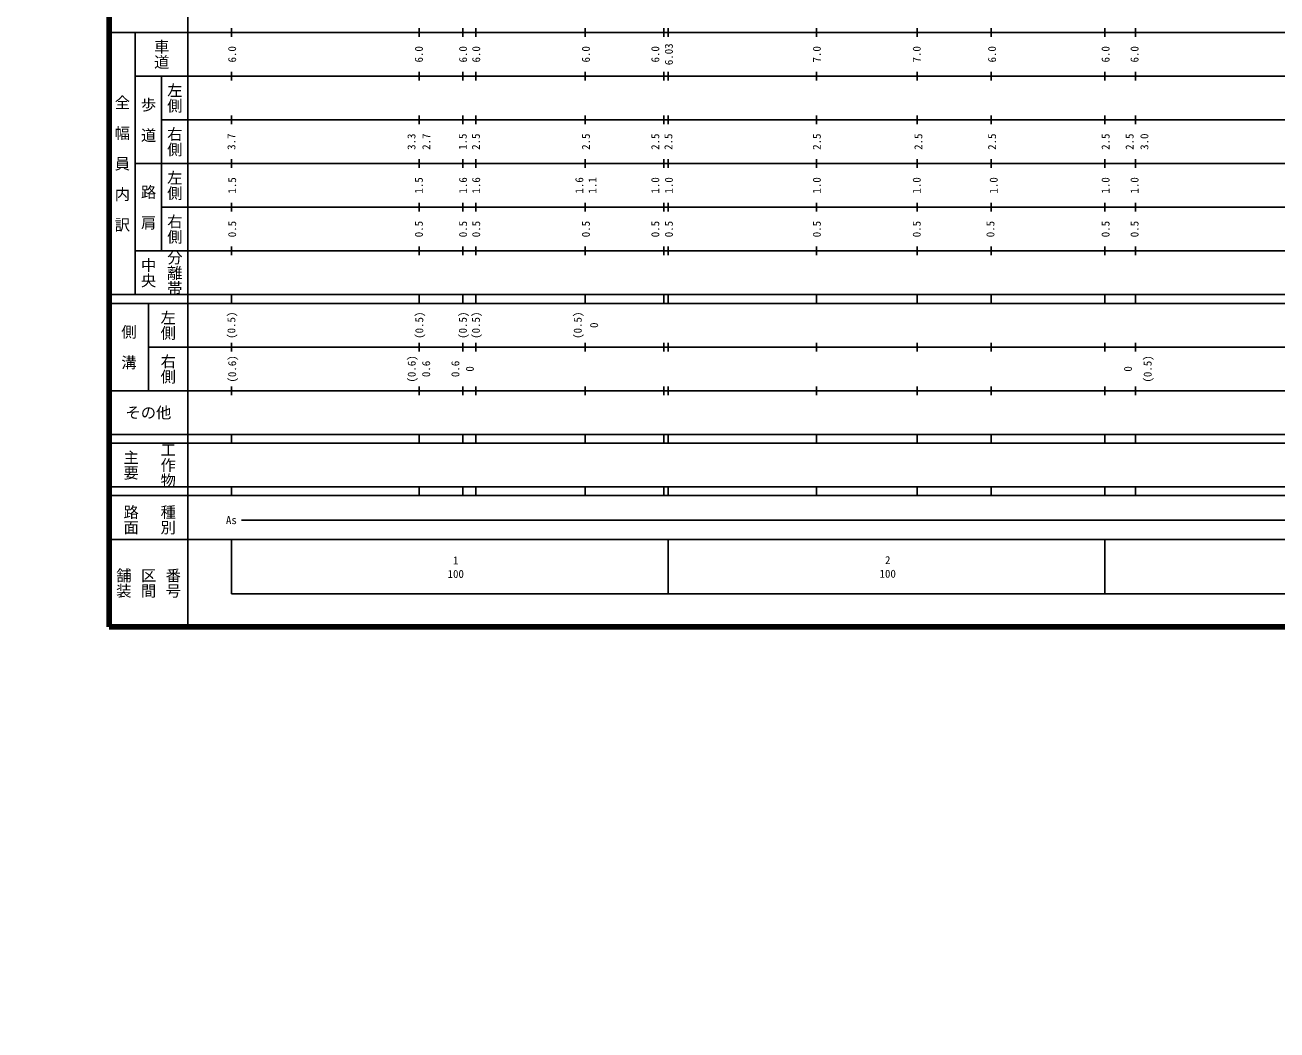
# Model space of a CAD drawing. Units: millimetres on the paper, enlarged 1000 times. Extents: x -29236235 to 28563309, y -57510443 to 380000.
# Drawn here: x 20752 to 307422, y -72269 to 157691 of the extents above; entities that cross this region are included whole.
import ezdxf
from ezdxf.enums import TextEntityAlignment as Align

# ---------------------------------------------------------------- set-up
doc = ezdxf.new("R2010")
doc.units = ezdxf.units.MM
doc.header["$LTSCALE"] = 1000
for name, color, linetype, lineweight in [('M-BMK-SRVR', 3, 'Continuous', 13), ('M-TTL', 2, 'Continuous', 140), ('M-TTL-BAND', 7, 'Continuous', 25)]:
    doc.layers.add(name, color=color, linetype=linetype, lineweight=lineweight)
doc.styles.add('@ＭＳ ゴシック', font='')
doc.styles.add('ＭＳ ゴシック', font='')
doc.styles.get('@ＭＳ ゴシック').set_extended_font_data('@MS Gothic')
doc.styles.get('ＭＳ ゴシック').set_extended_font_data('MS Gothic')

msp = doc.modelspace()

# ---------------------------------------------------------------- linework, layer by layer
at = {"layer": 'M-BMK-SRVR'}
msp.add_arc((-336463, -28610671), 28899772, 89.20251, 89.20251, dxfattribs=at)
at = {"layer": 'M-TTL'}
for p, q in [((40000, 380000), (40000, 20000)), ((40000, 20000), (680000, 20000))]:
    msp.add_line(p, q, dxfattribs=at)
at = {"layer": 'M-TTL-BAND'}
for p, q in [((58000, 370000), (58000, 20000)), ((40000, 156000), (579000, 156000)), ((46000, 96000), (46000, 156000)), ((68000, 155000), (68000, 157000)), ((111000, 157000), (111000, 155000)), ((121000, 157000), (121000, 155000)), ((124000, 157000), (124000, 155000)), ((149000, 157000), (149000, 155000)), ((167000, 157000), (167000, 155000)), ((168000, 155000), (168000, 157000)), ((202000, 157000), (202000, 155000)), ((225000, 157000), (225000, 155000)), ((242000, 157000), (242000, 155000)), ((268000, 155000), (268000, 157000)), ((275000, 157000), (275000, 155000)), ((68000, 145000), (68000, 147000)), ((111000, 147000), (111000, 145000)), ((121000, 147000), (121000, 145000)), ((124000, 147000), (124000, 145000)), ((149000, 147000), (149000, 145000)), ((167000, 147000), (167000, 145000)), ((168000, 145000), (168000, 147000)), ((202000, 147000), (202000, 145000)), ((225000, 147000), (225000, 145000)), ((242000, 147000), (242000, 145000)), ((268000, 145000), (268000, 147000)), ((275000, 147000), (275000, 145000)), ((46000, 146000), (579000, 146000)), ((52000, 146000), (52000, 106000)), ((52000, 136000), (579000, 136000)), ((68000, 135000), (68000, 137000)), ((111000, 137000), (111000, 135000)), ((121000, 137000), (121000, 135000)), ((124000, 137000), (124000, 135000)), ((149000, 137000), (149000, 135000)), ((167000, 137000), (167000, 135000)), ((168000, 135000), (168000, 137000)), ((202000, 137000), (202000, 135000)), ((225000, 137000), (225000, 135000)), ((242000, 137000), (242000, 135000)), ((268000, 135000), (268000, 137000)), ((275000, 137000), (275000, 135000)), ((68000, 125000), (68000, 127000)), ((111000, 127000), (111000, 125000)), ((121000, 127000), (121000, 125000)), ((124000, 127000), (124000, 125000)), ((149000, 127000), (149000, 125000)), ((167000, 127000), (167000, 125000)), ((168000, 125000), (168000, 127000)), ((202000, 127000), (202000, 125000)), ((225000, 127000), (225000, 125000)), ((242000, 127000), (242000, 125000)), ((268000, 125000), (268000, 127000)), ((275000, 127000), (275000, 125000)), ((46000, 126000), (579000, 126000)), ((52000, 116000), (579000, 116000)), ((68000, 115000), (68000, 117000)), ((111000, 117000), (111000, 115000)), ((121000, 117000), (121000, 115000)), ((124000, 117000), (124000, 115000)), ((149000, 117000), (149000, 115000)), ((167000, 117000), (167000, 115000)), ((168000, 115000), (168000, 117000)), ((202000, 117000), (202000, 115000)), ((225000, 117000), (225000, 115000)), ((242000, 117000), (242000, 115000)), ((268000, 115000), (268000, 117000)), ((275000, 117000), (275000, 115000)), ((68000, 105000), (68000, 107000)), ((111000, 107000), (111000, 105000)), ((121000, 107000), (121000, 105000)), ((124000, 107000), (124000, 105000)), ((149000, 107000), (149000, 105000)), ((167000, 107000), (167000, 105000)), ((168000, 105000), (168000, 107000)), ((202000, 107000), (202000, 105000)), ((225000, 107000), (225000, 105000)), ((242000, 107000), (242000, 105000)), ((268000, 105000), (268000, 107000)), ((275000, 107000), (275000, 105000)), ((46000, 106000), (579000, 106000)), ((40000, 96000), (579000, 96000)), ((68000, 94000), (68000, 96000)), ((111000, 96000), (111000, 94000)), ((121000, 96000), (121000, 94000)), ((124000, 96000), (124000, 94000)), ((149000, 96000), (149000, 94000)), ((167000, 96000), (167000, 94000)), ((168000, 94000), (168000, 96000)), ((202000, 96000), (202000, 94000)), ((225000, 96000), (225000, 94000)), ((242000, 96000), (242000, 94000)), ((268000, 94000), (268000, 96000)), ((275000, 96000), (275000, 94000)), ((40000, 94000), (579000, 94000)), ((49000, 94000), (49000, 74000)), ((49000, 84000), (579000, 84000)), ((68000, 83000), (68000, 85000)), ((111000, 85000), (111000, 83000)), ((121000, 85000), (121000, 83000)), ((124000, 85000), (124000, 83000)), ((149000, 85000), (149000, 83000)), ((167000, 85000), (167000, 83000)), ((168000, 83000), (168000, 85000)), ((202000, 85000), (202000, 83000)), ((225000, 85000), (225000, 83000)), ((242000, 85000), (242000, 83000)), ((268000, 83000), (268000, 85000)), ((275000, 85000), (275000, 83000)), ((68000, 73000), (68000, 75000)), ((111000, 75000), (111000, 73000)), ((121000, 75000), (121000, 73000)), ((124000, 75000), (124000, 73000)), ((149000, 75000), (149000, 73000)), ((167000, 75000), (167000, 73000)), ((168000, 73000), (168000, 75000)), ((202000, 75000), (202000, 73000)), ((225000, 75000), (225000, 73000)), ((242000, 75000), (242000, 73000)), ((268000, 73000), (268000, 75000)), ((275000, 75000), (275000, 73000)), ((40000, 74000), (579000, 74000)), ((40000, 64000), (579000, 64000)), ((68000, 62000), (68000, 64000)), ((111000, 64000), (111000, 62000)), ((121000, 64000), (121000, 62000)), ((124000, 64000), (124000, 62000)), ((149000, 64000), (149000, 62000)), ((167000, 64000), (167000, 62000)), ((168000, 62000), (168000, 64000)), ((202000, 64000), (202000, 62000)), ((225000, 64000), (225000, 62000)), ((242000, 64000), (242000, 62000)), ((268000, 62000), (268000, 64000)), ((275000, 64000), (275000, 62000)), ((40000, 62000), (579000, 62000)), ((40000, 52000), (579000, 52000)), ((68000, 50000), (68000, 52000)), ((111000, 52000), (111000, 50000)), ((121000, 52000), (121000, 50000)), ((124000, 52000), (124000, 50000)), ((149000, 52000), (149000, 50000)), ((167000, 52000), (167000, 50000)), ((168000, 50000), (168000, 52000)), ((202000, 52000), (202000, 50000)), ((225000, 52000), (225000, 50000)), ((242000, 52000), (242000, 50000)), ((268000, 50000), (268000, 52000)), ((275000, 52000), (275000, 50000)), ((40000, 50000), (579000, 50000)), ((70323, 44406), (557427, 44406)), ((40000, 40000), (579000, 40000)), ((68000, 40000), (68000, 27500)), ((168000, 40000), (168000, 27500)), ((268000, 40000), (268000, 27500)), ((68000, 27500), (579000, 27500))]:
    msp.add_line(p, q, dxfattribs=at)

# ---------------------------------------------------------------- texts
for s, height, rotation, style, p in [('車道', 2566, 270, '@ＭＳ ゴシック', (52000, 151000)), ('6.0', 1833, 90, 'ＭＳ ゴシック', (68169, 151000)), ('6.0', 1833, 90, 'ＭＳ ゴシック', (110921, 151000)), ('6.0', 1833, 90, 'ＭＳ ゴシック', (121046, 151000)), ('6.0', 1833, 90, 'ＭＳ ゴシック', (124046, 151000)), ('6.0', 1833, 90, 'ＭＳ ゴシック', (149172, 151000)), ('6.0', 1833, 90, 'ＭＳ ゴシック', (165058, 151000)), ('6.03', 1833, 90, 'ＭＳ ゴシック', (168169, 151000)), ('7.0', 1833, 90, 'ＭＳ ゴシック', (202049, 151000)), ('7.0', 1833, 90, 'ＭＳ ゴシック', (224925, 151000)), ('6.0', 1833, 90, 'ＭＳ ゴシック', (242176, 151000)), ('6.0', 1833, 90, 'ＭＳ ゴシック', (268169, 151000)), ('6.0', 1833, 90, 'ＭＳ ゴシック', (274802, 151000)), ('左側', 2566, 270, '@ＭＳ ゴシック', (55000, 141000)), ('全\u3000幅\u3000員\u3000内\u3000訳', 2566, 270, '@ＭＳ ゴシック', (43000, 126000)), ('歩\u3000道', 2566, 270, '@ＭＳ ゴシック', (49000, 136000)), ('右側', 2566, 270, '@ＭＳ ゴシック', (55000, 131000)), ('3.7', 1833, 90, 'ＭＳ ゴシック', (68000, 131000)), ('3.3', 1833, 90, 'ＭＳ ゴシック', (109228, 131000)), ('2.7', 1833, 90, 'ＭＳ ゴシック', (112631, 131000)), ('1.5', 1833, 90, 'ＭＳ ゴシック', (120980, 131000)), ('2.5', 1833, 90, 'ＭＳ ゴシック', (123980, 131000)), ('2.5', 1833, 90, 'ＭＳ ゴシック', (149172, 131000)), ('2.5', 1833, 90, 'ＭＳ ゴシック', (165058, 131000)), ('2.5', 1833, 90, 'ＭＳ ゴシック', (168059, 131000)), ('2.5', 1833, 90, 'ＭＳ ゴシック', (202049, 131000)), ('2.5', 1833, 90, 'ＭＳ ゴシック', (225300, 131000)), ('2.5', 1833, 90, 'ＭＳ ゴシック', (242176, 131000)), ('2.5', 1833, 90, 'ＭＳ ゴシック', (268176, 131000)), ('2.5', 1833, 90, 'ＭＳ ゴシック', (273677, 131000)), ('3.0', 1833, 90, 'ＭＳ ゴシック', (277052, 131000)), ('左側', 2566, 270, '@ＭＳ ゴシック', (55000, 121000)), ('路\u3000肩', 2566, 270, '@ＭＳ ゴシック', (49000, 116000)), ('1.5', 1833, 90, 'ＭＳ ゴシック', (68169, 121000)), ('1.5', 1833, 90, 'ＭＳ ゴシック', (110921, 121000)), ('1.6', 1833, 90, 'ＭＳ ゴシック', (121046, 121000)), ('1.6', 1833, 90, 'ＭＳ ゴシック', (124046, 121000)), ('1.6', 1833, 90, 'ＭＳ ゴシック', (147672, 121000)), ('1.1', 1833, 90, 'ＭＳ ゴシック', (150672, 121000)), ('1.0', 1833, 90, 'ＭＳ ゴシック', (165058, 121000)), ('1.0', 1833, 90, 'ＭＳ ゴシック', (168169, 121000)), ('1.0', 1833, 90, 'ＭＳ ゴシック', (202049, 121000)), ('1.0', 1833, 90, 'ＭＳ ゴシック', (224925, 121000)), ('1.0', 1833, 90, 'ＭＳ ゴシック', (242551, 121000)), ('1.0', 1833, 90, 'ＭＳ ゴシック', (268169, 121000)), ('1.0', 1833, 90, 'ＭＳ ゴシック', (274802, 121000)), ('右側', 2566, 270, '@ＭＳ ゴシック', (55000, 111000)), ('0.5', 1833, 90, 'ＭＳ ゴシック', (68169, 111000)), ('0.5', 1833, 90, 'ＭＳ ゴシック', (110921, 111000)), ('0.5', 1833, 90, 'ＭＳ ゴシック', (121046, 111000)), ('0.5', 1833, 90, 'ＭＳ ゴシック', (124046, 111000)), ('0.5', 1833, 90, 'ＭＳ ゴシック', (149172, 111000)), ('0.5', 1833, 90, 'ＭＳ ゴシック', (165058, 111000)), ('0.5', 1833, 90, 'ＭＳ ゴシック', (168169, 111000)), ('0.5', 1833, 90, 'ＭＳ ゴシック', (202049, 111000)), ('0.5', 1833, 90, 'ＭＳ ゴシック', (224925, 111000)), ('0.5', 1833, 90, 'ＭＳ ゴシック', (241801, 111000)), ('0.5', 1833, 90, 'ＭＳ ゴシック', (268169, 111000)), ('0.5', 1833, 90, 'ＭＳ ゴシック', (274802, 111000)), ('中央', 2566, 270, '@ＭＳ ゴシック', (49000, 101000)), ('分離帯', 2566, 270, '@ＭＳ ゴシック', (55000, 101000)), ('左側', 2566, 270, '@ＭＳ ゴシック', (53500, 89000)), ('(0.5)', 1833, 90, 'ＭＳ ゴシック', (68000, 89000)), ('(0.5)', 1833, 90, 'ＭＳ ゴシック', (111019, 89000)), ('(0.5)', 1833, 90, 'ＭＳ ゴシック', (120996, 89000)), ('(0.5)', 1833, 90, 'ＭＳ ゴシック', (123996, 89000)), ('(0.5)', 1833, 90, 'ＭＳ ゴシック', (147297, 89000)), ('側\u3000溝', 2566, 270, '@ＭＳ ゴシック', (44500, 84000)), ('0', 1833, 90, 'ＭＳ ゴシック', (151047, 89000)), ('右側', 2566, 270, '@ＭＳ ゴシック', (53500, 79000)), ('(0.6)', 1833, 90, 'ＭＳ ゴシック', (68169, 79000)), ('(0.6)', 1833, 90, 'ＭＳ ゴシック', (109278, 79000)), ('0.6', 1833, 90, 'ＭＳ ゴシック', (112590, 79000)), ('0.6', 1833, 90, 'ＭＳ ゴシック', (119278, 79000)), ('(0.5)', 1833, 90, 'ＭＳ ゴシック', (277802, 79000)), ('0', 1833, 90, 'ＭＳ ゴシック', (122590, 79000)), ('0', 1833, 90, 'ＭＳ ゴシック', (273302, 79000)), ('主要', 2566, 270, '@ＭＳ ゴシック', (45000, 57000)), ('工作物', 2566, 270, '@ＭＳ ゴシック', (53500, 57000)), ('路面', 2566, 270, '@ＭＳ ゴシック', (45000, 44500)), ('種別', 2566, 270, '@ＭＳ ゴシック', (53500, 44500)), ('舗装', 2566, 270, '@ＭＳ ゴシック', (43333, 30000)), ('区間', 2566, 270, '@ＭＳ ゴシック', (49000, 30000)), ('番号', 2566, 270, '@ＭＳ ゴシック', (54667, 30000))]:
    msp.add_text(s, height=height, rotation=rotation, dxfattribs=dict(at, style=style)).set_placement(p, align=Align.MIDDLE_CENTER)
at = {"layer": 'M-TTL-BAND', "style": 'ＭＳ ゴシック'}
for s, height, p in [('その他', 2566, (49000, 69000)), ('As', 1833, (68000, 44406)), ('1', 1833, (119373, 35188)), ('2', 1833, (218288, 35238)), ('100', 1833, (119373, 32081)), ('100', 1833, (218288, 32131))]:
    msp.add_text(s, height=height, dxfattribs=at).set_placement(p, align=Align.MIDDLE_CENTER)

doc.saveas('drawing.dxf')
